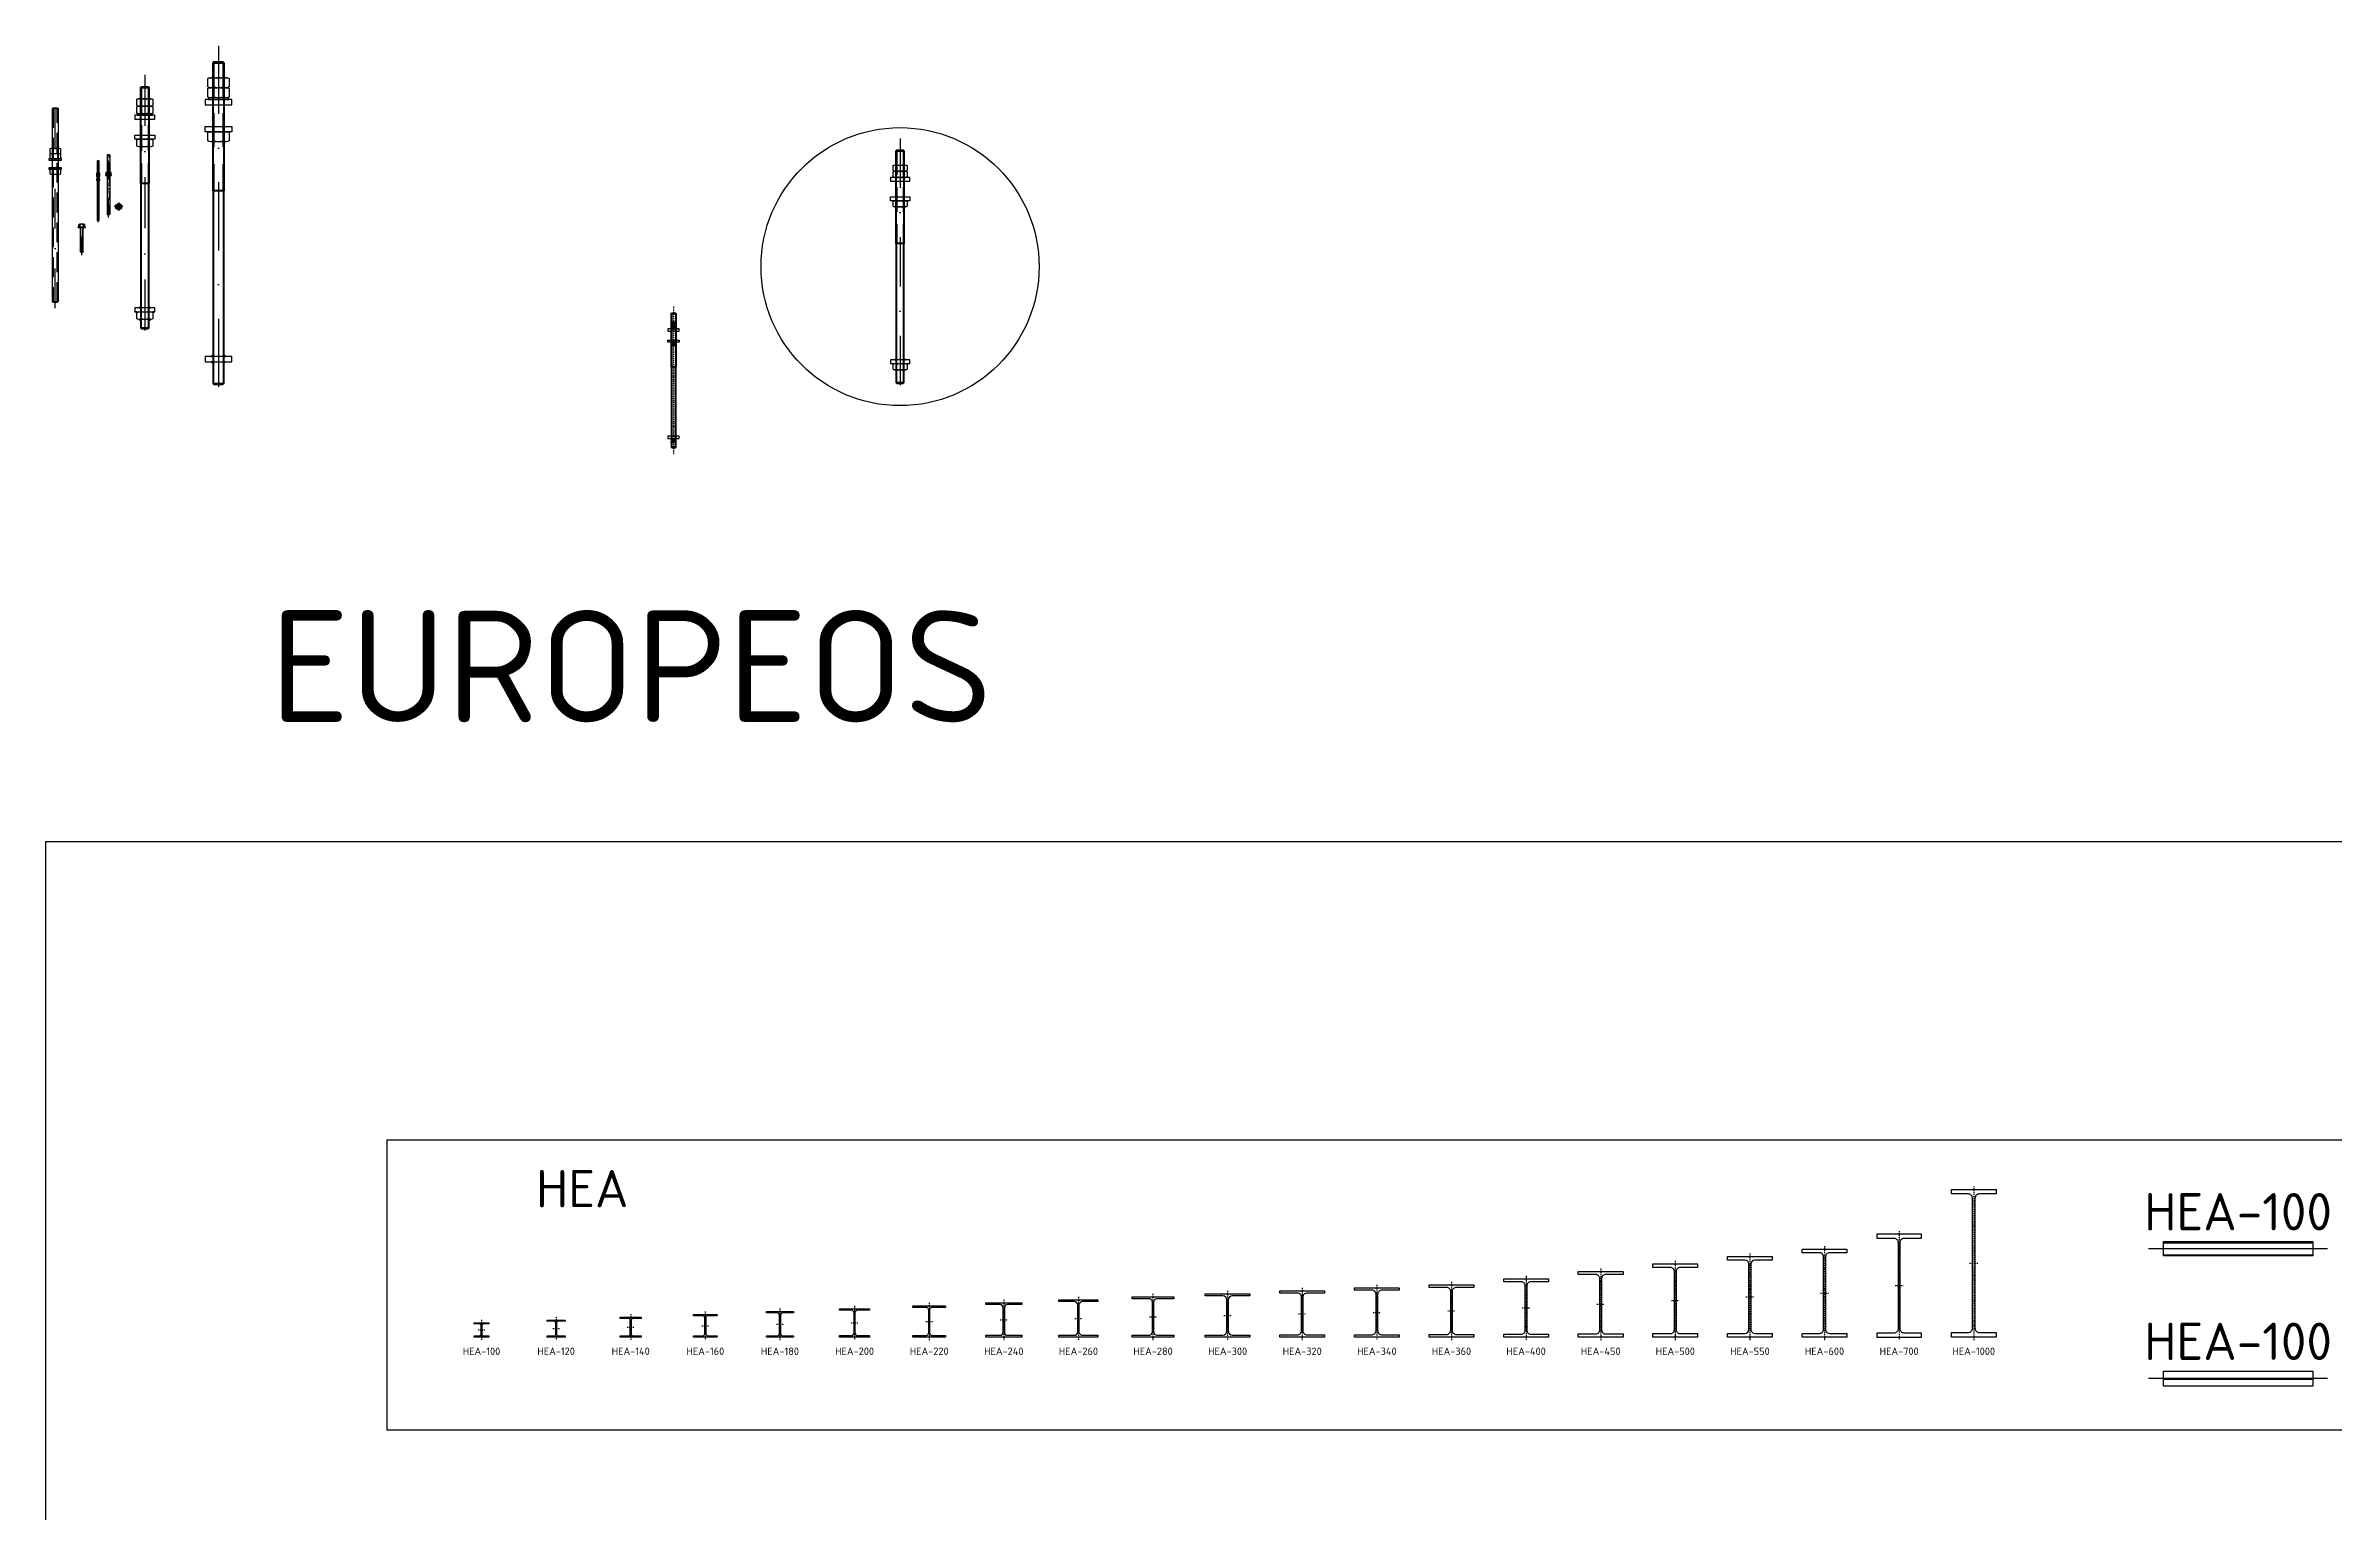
# Model space of a CAD drawing. Header units: millimetres. Extents: x 9508 to 4213564, y -7782 to 156074.
# Drawn here: x 118148 to 133483, y 98639 to 108466 of the extents above; entities that cross this region are included whole.
import ezdxf
from ezdxf.enums import TextEntityAlignment as Align

# ---------------------------------------------------------------- set-up
doc = ezdxf.new("R2010")
doc.units = ezdxf.units.MM
for name, pattern in [('LÍNEAS_OCULTAS2', [4.7625, 3.175, -1.5875]), ('TRAZO_Y_PUNTO', [1, 0.5, -0.25, 0, -0.25]), ('TRAZO_Y_PUNTO2', [12.7, 6.35, -3.175, 0, -3.175])]:
    doc.linetypes.add(name, pattern=pattern)
for name, color, linetype in [('035', 7, 'Continuous'), ('EJES METALICA', 9, 'TRAZO_Y_PUNTO2'), ('EJES SEC', 9, 'TRAZO_Y_PUNTO2'), ('METALICA', 3, 'Continuous'), ('OCULTAS', 1, 'LÍNEAS_OCULTAS2'), ('OCULTAS METALICA', 1, 'LÍNEAS_OCULTAS2'), ('PERNOS', 2, 'Continuous'), ('SECCION', 4, 'Continuous'), ('TEXTO', 30, 'Continuous'), ('TEXTO METALICA', 30, 'Continuous')]:
    doc.layers.add(name, color=color, linetype=linetype)
doc.styles.add('ISOCPEUR', font='isocpeur.ttf')
doc.styles.add('TEX_1-100', font='isocpeur.ttf', dxfattribs={"height": 200})
doc.styles.add('TEX_1-20', font='isocpeur.ttf', dxfattribs={"height": 40})
doc.styles.add('TEX_1-300', font='isocpeur.ttf', dxfattribs={"height": 600})

# ---------------------------------------------------------------- blocks, each defined once
blk = doc.blocks.new('HEAplanta')
at = {"color": 0, "linetype": 'ByBlock'}
blk.add_lwpolyline([(0, 0.05), (1, 0.05), (1, -0.05), (0, -0.05)], close=True, dxfattribs=at)
at = {"layer": 'EJES METALICA'}
blk.add_line((1.1, 0), (-0.1, 0), dxfattribs=at)
at = {"layer": 'OCULTAS METALICA'}
for p, q in [((0, 0.0025), (1, 0.0025)), ((0, -0.0025), (1, -0.0025))]:
    blk.add_line(p, q, dxfattribs=at)
at = {"layer": 'TEXTO METALICA', "style": 'ISOCPEUR'}
blk.add_text('HEA-100', height=0.25, dxfattribs=at).set_placement((0.5, 0.05), align=Align.BOTTOM_CENTER)
blk = doc.blocks.new('HEAalzado')
at = {"color": 0, "linetype": 'ByBlock'}
blk.add_line((0, -0.04), (1, -0.04), dxfattribs=at)
blk.add_lwpolyline([(0, 0.048), (1, 0.048), (1, -0.048), (0, -0.048)], close=True, dxfattribs=at)
at = {"layer": 'EJES METALICA'}
blk.add_line((1.1, 0), (-0.1, 0), dxfattribs=at)
at = {"layer": 'METALICA', "color": 0, "ltscale": 2}
blk.add_line((0, 0.04), (1, 0.04), dxfattribs=at)
at = {"layer": 'TEXTO METALICA', "style": 'ISOCPEUR'}
blk.add_text('HEA-100', height=0.25, dxfattribs=at).set_placement((0.5, 0.048), align=Align.BOTTOM_CENTER)
blk = doc.blocks.new('HEA-100')
at = {"color": 0, "linetype": 'ByBlock'}
blk.add_lwpolyline([(-50, 40), (-50, 48), (50, 48), (50, 40), (14.5, 40, 0.4142136), (2.5, 28), (2.5, -28, 0.4142136), (14.5, -40), (50, -40), (50, -48), (-50, -48), (-50, -40), (-14.5, -40, 0.4142136), (-2.5, -28), (-2.5, 28, 0.4142136), (-14.5, 40)], format="xyb", close=True, dxfattribs=at)
at = {"layer": 'EJES SEC'}
for p, q in [((-22.5, 0), (22.5, 0)), ((0, 68), (0, -68))]:
    blk.add_line(p, q, dxfattribs=at)
blk = doc.blocks.new('HEA-120')
at = {"color": 0, "linetype": 'ByBlock'}
blk.add_lwpolyline([(-60, 49), (-60, 57), (60, 57), (60, 49), (15, 49, 0.414214), (2, 37), (2, -37, 0.414214), (15, -49), (60, -49), (60, -57), (-60, -57), (-60, -49), (-15, -49, 0.414214), (-2, -37), (-2, 37, 0.414214), (-15, 49)], format="xyb", close=True, dxfattribs=at)
at = {"layer": 'EJES SEC'}
for p, q in [((-22, 0), (22, 0)), ((0, 77), (0, -77))]:
    blk.add_line(p, q, dxfattribs=at)
blk = doc.blocks.new('HEA-140')
at = {"color": 0, "linetype": 'ByBlock'}
blk.add_lwpolyline([(70, -58), (70, -66), (-70, -66), (-70, -58), (-15, -58, 0.414214), (-3, -46), (-3, 46, 0.414214), (-15, 58), (-70, 58), (-70, 67), (70, 67), (70, 58), (15, 58, 0.414214), (3, 46), (3, -46, 0.414214), (15, -58)], format="xyb", close=True, dxfattribs=at)
at = {"layer": 'EJES SEC'}
for p, q in [((-23, 0), (23, 0)), ((0, 87), (0, -86))]:
    blk.add_line(p, q, dxfattribs=at)
blk = doc.blocks.new('HEA-160')
at = {"color": 0, "linetype": 'ByBlock'}
blk.add_lwpolyline([(80, -67), (80, -76), (-80, -76), (-80, -67), (-18, -67, 0.414214), (-3, -52), (-3, 52, 0.414214), (-18, 67), (-80, 67), (-80, 76), (80, 76), (80, 67), (18, 67, 0.414214), (3, 52), (3, -52, 0.414214), (18, -67)], format="xyb", close=True, dxfattribs=at)
at = {"layer": 'EJES SEC'}
for p, q in [((-23, 0), (23, 0)), ((0, 96), (0, -96))]:
    blk.add_line(p, q, dxfattribs=at)
blk = doc.blocks.new('HEA-180')
at = {"color": 0, "linetype": 'ByBlock'}
blk.add_lwpolyline([(90, -76), (90, -85), (-90, -85), (-90, -76), (-18, -76, 0.414214), (-3, -61), (-3, 61, 0.414214), (-18, 76), (-90, 76), (-90, 86), (90, 86), (90, 76), (18, 76, 0.414214), (3, 61), (3, -61, 0.414214), (18, -76)], format="xyb", close=True, dxfattribs=at)
at = {"layer": 'EJES SEC'}
for p, q in [((-23, 0), (23, 0)), ((0, 106), (0, -105))]:
    blk.add_line(p, q, dxfattribs=at)
blk = doc.blocks.new('HEA-200')
at = {"color": 0, "linetype": 'ByBlock'}
blk.add_lwpolyline([(100, -85), (100, -95), (-100, -95), (-100, -85), (-21, -85, 0.414214), (-3, -67), (-3, 67, 0.414214), (-21, 85), (-100, 85), (-100, 95), (100, 95), (100, 85), (21, 85, 0.414214), (3, 67), (3, -67, 0.414214), (21, -85)], format="xyb", close=True, dxfattribs=at)
at = {"layer": 'EJES SEC'}
for p, q in [((-23, 0), (23, 0)), ((0, 115), (0, -115))]:
    blk.add_line(p, q, dxfattribs=at)
blk = doc.blocks.new('HEA-220')
at = {"color": 0, "linetype": 'ByBlock'}
blk.add_lwpolyline([(21, -94), (110, -94), (110, -105), (-110, -105), (-110, -94), (-21, -94, 0.414214), (-3, -76), (-3, 76, 0.414214), (-21, 94), (-110, 94), (-110, 105), (110, 105), (110, 94), (21, 94, 0.414214), (3, 76), (3, -76, 0.414214)], format="xyb", close=True, dxfattribs=at)
at = {"layer": 'EJES SEC'}
for p, q in [((-23, 0), (23, 0)), ((0, 125), (0, -125))]:
    blk.add_line(p, q, dxfattribs=at)
blk = doc.blocks.new('HEA-240')
at = {"color": 0, "linetype": 'ByBlock'}
blk.add_lwpolyline([(120, -103), (120, -115), (-120, -115), (-120, -103), (-25, -103, 0.414214), (-4, -82), (-4, 82, 0.414214), (-25, 103), (-120, 103), (-120, 115), (120, 115), (120, 103), (25, 103, 0.414214), (4, 82), (4, -82, 0.414214), (25, -103)], format="xyb", close=True, dxfattribs=at)
at = {"layer": 'EJES SEC'}
for p, q in [((-24, 0), (24, 0)), ((0, 135), (0, -135))]:
    blk.add_line(p, q, dxfattribs=at)
blk = doc.blocks.new('HEA-260')
at = {"color": 0, "linetype": 'ByBlock'}
blk.add_lwpolyline([(130, -113), (130, -125), (-130, -125), (-130, -113), (-28, -113, 0.414214), (-4, -89), (-4, 88, 0.414214), (-28, 113), (-130, 113), (-130, 125), (130, 125), (130, 113), (28, 113, 0.414214), (4, 88), (4, -89, 0.414214), (28, -113)], format="xyb", close=True, dxfattribs=at)
at = {"layer": 'EJES SEC'}
for p, q in [((-24, 0), (24, 0)), ((0, 145), (0, -145))]:
    blk.add_line(p, q, dxfattribs=at)
blk = doc.blocks.new('HEA-280')
at = {"color": 0, "linetype": 'ByBlock'}
blk.add_lwpolyline([(140, -122), (140, -135), (-140, -135), (-140, -122), (-28, -122, 0.414214), (-4, -98), (-4, 98, 0.414214), (-28, 122), (-140, 122), (-140, 135), (140, 135), (140, 122), (28, 122, 0.414214), (4, 98), (4, -98, 0.414214), (28, -122)], format="xyb", close=True, dxfattribs=at)
at = {"layer": 'EJES SEC'}
for p, q in [((0, 155), (0, -155)), ((-24, 0), (24, 0))]:
    blk.add_line(p, q, dxfattribs=at)
blk = doc.blocks.new('HEA-300')
at = {"color": 0, "linetype": 'ByBlock'}
blk.add_lwpolyline([(150, -131), (150, -145), (-150, -145), (-150, -131), (-31.25, -131, 0.41421356), (-4.25, -104), (-4.25, 104, 0.41421356), (-31.25, 131), (-150, 131), (-150, 145), (150, 145), (150, 131), (31.25, 131, 0.41421356), (4.25, 104), (4.25, -104, 0.41421356), (31.25, -131)], format="xyb", close=True, dxfattribs=at)
at = {"layer": 'EJES SEC'}
for p, q in [((0, 165), (0, -165)), ((-24.25, 0), (24.25, 0))]:
    blk.add_line(p, q, dxfattribs=at)
blk = doc.blocks.new('HEA-320')
at = {"color": 0, "linetype": 'ByBlock'}
blk.add_lwpolyline([(150, -155), (-150, -155), (-150, -140), (-32, -140, 0.414214), (-4, -112), (-4, 112, 0.414214), (-32, 140), (-150, 140), (-150, 155), (150, 155), (150, 140), (32, 140, 0.414214), (4, 112), (4, -112, 0.414214), (32, -140), (150, -140)], format="xyb", close=True, dxfattribs=at)
at = {"layer": 'EJES SEC'}
for p, q in [((0, 175), (0, -175)), ((-24, 0), (24, 0))]:
    blk.add_line(p, q, dxfattribs=at)
blk = doc.blocks.new('HEA-340')
at = {"color": 0, "linetype": 'ByBlock'}
blk.add_lwpolyline([(150, -165), (-150, -165), (-150, -149), (-32, -149, 0.414214), (-5, -121), (-5, 121, 0.414214), (-32, 149), (-150, 149), (-150, 165), (150, 165), (150, 149), (32, 149, 0.414214), (5, 121), (5, -121, 0.414214), (32, -149), (150, -149)], format="xyb", close=True, dxfattribs=at)
at = {"layer": 'EJES SEC'}
for p, q in [((0, 185), (0, -185)), ((-25, 0), (25, 0))]:
    blk.add_line(p, q, dxfattribs=at)
blk = doc.blocks.new('HEA-360')
at = {"color": 0, "linetype": 'ByBlock'}
blk.add_lwpolyline([(5, 131), (5, -131, 0.414214), (32, -157), (150, -157), (150, -175), (-150, -175), (-150, -157), (-32, -157, 0.414214), (-5, -131), (-5, 131, 0.414214), (-32, 157), (-150, 157), (-150, 175), (150, 175), (150, 157), (32, 157, 0.414214)], format="xyb", close=True, dxfattribs=at)
at = {"layer": 'EJES SEC'}
for p, q in [((0, 195), (0, -195)), ((-25, 0), (25, 0))]:
    blk.add_line(p, q, dxfattribs=at)
blk = doc.blocks.new('HEA-400')
at = {"color": 0, "linetype": 'ByBlock'}
blk.add_lwpolyline([(6, 149), (6, -149, 0.414214), (32, -176), (150, -176), (150, -195), (-150, -195), (-150, -176), (-32, -176, 0.414214), (-6, -149), (-6, 149, 0.414214), (-32, 176), (-150, 176), (-150, 195), (150, 195), (150, 176), (32, 176, 0.414214)], format="xyb", close=True, dxfattribs=at)
at = {"layer": 'EJES SEC'}
for p, q in [((0, 215), (0, -215)), ((-26, 0), (26, 0))]:
    blk.add_line(p, q, dxfattribs=at)
blk = doc.blocks.new('HEA-450')
at = {"color": 0, "linetype": 'ByBlock'}
blk.add_lwpolyline([(6, 172), (6, -172, 0.414214), (33, -199), (150, -199), (150, -220), (-150, -220), (-150, -199), (-33, -199, 0.414214), (-6, -172), (-6, 172, 0.414214), (-33, 199), (-150, 199), (-150, 220), (150, 220), (150, 199), (33, 199, 0.414214)], format="xyb", close=True, dxfattribs=at)
at = {"layer": 'EJES SEC'}
for p, q in [((0, 240), (0, -240)), ((-26, 0), (26, 0))]:
    blk.add_line(p, q, dxfattribs=at)
blk = doc.blocks.new('HEA-500')
at = {"color": 0, "linetype": 'ByBlock'}
blk.add_lwpolyline([(6, 195), (6, -195, 0.414214), (33, -222), (150, -222), (150, -245), (-150, -245), (-150, -222), (-33, -222, 0.414214), (-6, -195), (-6, 195, 0.414214), (-33, 222), (-150, 222), (-150, 245), (150, 245), (150, 222), (33, 222, 0.414214)], format="xyb", close=True, dxfattribs=at)
at = {"layer": 'EJES SEC'}
for p, q in [((0, 265), (0, -265)), ((-26, 0), (26, 0))]:
    blk.add_line(p, q, dxfattribs=at)
blk = doc.blocks.new('HEA-550')
at = {"color": 0, "linetype": 'ByBlock'}
blk.add_lwpolyline([(6.25, 219), (6.25, -219, 0.41421356), (33.25, -246), (150, -246), (150, -270), (-150, -270), (-150, -246), (-33.25, -246, 0.41421356), (-6.25, -219), (-6.25, 219, 0.41421356), (-33.25, 246), (-150, 246), (-150, 270), (150, 270), (150, 246), (33.25, 246, 0.41421356)], format="xyb", close=True, dxfattribs=at)
at = {"layer": 'EJES SEC'}
for p, q in [((0, 290), (0, -290)), ((-26.25, 0), (26.25, 0))]:
    blk.add_line(p, q, dxfattribs=at)
blk = doc.blocks.new('HEA-600')
at = {"color": 0, "linetype": 'ByBlock'}
blk.add_lwpolyline([(6, 243), (6, -243, 0.414214), (34, -270), (150, -270), (150, -295), (-150, -295), (-150, -270), (-34, -270, 0.414214), (-6, -243), (-6, 243, 0.414214), (-34, 270), (-150, 270), (-150, 295), (150, 295), (150, 270), (34, 270, 0.414214)], format="xyb", close=True, dxfattribs=at)
at = {"layer": 'EJES SEC'}
for p, q in [((0, 315), (0, -315)), ((-26, 0), (26, 0))]:
    blk.add_line(p, q, dxfattribs=at)
blk = doc.blocks.new('HEA-700')
at = {"color": 0, "linetype": 'ByBlock'}
blk.add_lwpolyline([(-150, 345), (-150, 318), (-34, 318, -0.414214), (-7, 291), (-7, -291, -0.414214), (-34, -318), (-150, -318), (-150, -345), (150, -345), (150, -318), (34, -318, -0.414214), (7, -291), (7, 291, -0.414214), (34, 318), (150, 318), (150, 345)], format="xyb", close=True, dxfattribs=at)
at = {"layer": 'EJES SEC'}
for p, q in [((0, 365), (0, -365)), ((-27, 0), (27, 0))]:
    blk.add_line(p, q, dxfattribs=at)
blk = doc.blocks.new('HEA-1000')
at = {"color": 0, "linetype": 'ByBlock'}
blk.add_lwpolyline([(150, -464), (150, -495), (-150, -495), (-150, -464), (-38, -464, 0.414214), (-8, -434), (-8, 434, 0.414214), (-38, 464), (-150, 464), (-150, 495), (150, 495), (150, 464), (38, 464, 0.414214), (8, 434), (8, -434, 0.414214), (38, -464)], format="xyb", close=True, dxfattribs=at)
at = {"layer": 'EJES SEC'}
for p, q in [((0, 515), (0, -515)), ((-28, 0), (28, 0))]:
    blk.add_line(p, q, dxfattribs=at)
blk = doc.blocks.new('*U226')
at = {"color": 0, "linetype": 'ByBlock'}
for p, q in [((0.5, 11.8), (-0.5, 11.8)), ((-0.5, -18.95), (0.5, -18.95))]:
    blk.add_line(p, q, dxfattribs=at)
at = {"color": 1, "linetype": 'LÍNEAS_OCULTAS2'}
for p, q in [((-0.32, 11.9), (-0.32, -19.05)), ((0.33, -19.05), (0.33, 11.9))]:
    blk.add_line(p, q, dxfattribs=at)
at = {"color": 9, "linetype": 'TRAZO_Y_PUNTO2'}
blk.add_line((0, -20.05), (0, 12.9), dxfattribs=at)
at = {"color": 0, "linetype": 'ByBlock'}
for points in [[(-0.5, -18.95), (-0.32, -19.05), (0.33, -19.05), (0.5, -18.95), (0.5, 11.8), (0.33, 11.9), (-0.32, 11.9), (-0.5, 11.8)], [(1, 3.78), (-1, 3.78), (-1, 3.57), (1, 3.57)], [(-1, 2.17), (1, 2.17), (1, 2.38), (-1, 2.38)]]:
    blk.add_lwpolyline(points, close=True, dxfattribs=at)
for points in [[(-0.44, 5.39, 0.256157), (-0.88, 5.39), (-0.88, 4.67, 0.256157), (-0.44, 4.67)], [(-0.44, 4.56, 0.256157), (-0.88, 4.56), (-0.88, 3.84, 0.256157), (-0.44, 3.84)], [(0.44, 5.39, 0.128078), (-0.44, 5.39), (-0.44, 4.67, 0.128078), (0.44, 4.67)], [(0.44, 4.56, 0.128078), (-0.44, 4.56), (-0.44, 3.84, 0.128078), (0.44, 3.84)], [(0.88, 5.39, 0.256157), (0.44, 5.39), (0.44, 4.67, 0.256157), (0.88, 4.67)], [(0.88, 4.56, 0.256157), (0.44, 4.56), (0.44, 3.84, 0.256157), (0.88, 3.84)], [(-0.88, 1.4, 0.256157), (-0.44, 1.4), (-0.44, 2.12, 0.256157), (-0.88, 2.12)], [(-0.44, 1.4, 0.128078), (0.44, 1.4), (0.44, 2.12, 0.128078), (-0.44, 2.12)], [(0.44, 1.4, 0.256157), (0.88, 1.4), (0.88, 2.12, 0.256157), (0.44, 2.12)]]:
    blk.add_lwpolyline(points, format="xyb", close=True, dxfattribs=at)
for points in [[(0.66, 5.45), (-0.66, 5.45)], [(0.66, 4.61), (-0.66, 4.61)], [(-0.66, 1.34), (0.66, 1.34)]]:
    blk.add_lwpolyline(points, dxfattribs=at)
blk = doc.blocks.new('*U227')
at = {"color": 9, "linetype": 'TRAZO_Y_PUNTO2'}
blk.add_line((0, -21.8), (0, 13.5), dxfattribs=at)
at = {"color": 0, "linetype": 'ByBlock'}
for p, q in [((0.5, 12.4), (-0.5, 12.4)), ((-0.5, -20.7), (0.5, -20.7))]:
    blk.add_line(p, q, dxfattribs=at)
at = {"color": 1, "linetype": 'LÍNEAS_OCULTAS2'}
for p, q in [((-0.3, 12.5), (-0.3, -20.8)), ((0.3, -20.8), (0.3, 12.5))]:
    blk.add_line(p, q, dxfattribs=at)
at = {"color": 0, "linetype": 'ByBlock'}
for points in [[(1, 4), (-1, 4), (-1, 3.8), (1, 3.8)], [(-1, 2.3), (1, 2.3), (1, 2.5), (-1, 2.5)], [(-0.5, -20.7), (-0.3, -20.8), (0.3, -20.8), (0.5, -20.7), (0.5, 12.4), (0.3, 12.5), (-0.3, 12.5), (-0.5, 12.4)]]:
    blk.add_lwpolyline(points, close=True, dxfattribs=at)
for points in [[(-0.4, 5.6, 0.256157), (-0.9, 5.6), (-0.9, 4.8, 0.256157), (-0.4, 4.8)], [(-0.4, 4.7, 0.256157), (-0.9, 4.7), (-0.9, 4, 0.256157), (-0.4, 4)], [(-0.9, 1.5, 0.256157), (-0.4, 1.5), (-0.4, 2.2, 0.256157), (-0.9, 2.2)], [(0.4, 5.6, 0.128078), (-0.4, 5.6), (-0.4, 4.8, 0.128078), (0.4, 4.8)], [(0.4, 4.7, 0.128078), (-0.4, 4.7), (-0.4, 4, 0.128078), (0.4, 4)], [(-0.4, 1.5, 0.128078), (0.4, 1.5), (0.4, 2.2, 0.128078), (-0.4, 2.2)], [(0.9, 5.6, 0.256157), (0.4, 5.6), (0.4, 4.8, 0.256157), (0.9, 4.8)], [(0.9, 4.7, 0.256157), (0.4, 4.7), (0.4, 4, 0.256157), (0.9, 4)], [(0.4, 1.5, 0.256157), (0.9, 1.5), (0.9, 2.2, 0.256157), (0.4, 2.2)]]:
    blk.add_lwpolyline(points, format="xyb", close=True, dxfattribs=at)
for points in [[(0.7, 5.6), (-0.7, 5.6)], [(0.7, 4.8), (-0.7, 4.8)], [(-0.7, 1.5), (0.7, 1.5)]]:
    blk.add_lwpolyline(points, dxfattribs=at)
blk = doc.blocks.new('*U225')
at = {"linetype": 'ByBlock'}
for points in [[(-1, -17.92), (-1.17, -17.92), (-1, -18.1)], [(-0.5, -17.42), (-0.5, -17.23), (-0.69, -17.42)], [(-0.5, -18.86), (-0.69, -18.86), (-0.5, -19.05)], [(0.5, -17.42), (0.69, -17.42), (0.5, -17.23)], [(0.5, -18.86), (0.5, -19.05), (0.69, -18.86)], [(1, -17.92), (1, -18.1), (1.17, -17.92)]]:
    blk.add_hatch(color=0, dxfattribs=at).paths.add_polyline_path(points)
at = {"color": 9, "linetype": 'TRAZO_Y_PUNTO2'}
blk.add_line((0, 11.5), (0, -21.5), dxfattribs=at)
at = {"color": 0, "linetype": 'ByBlock', "lineweight": 40}
for p, q in [((-0.5, 9.92), (0.5, 9.92)), ((-0.5, -19.92), (0.5, -19.92))]:
    blk.add_line(p, q, dxfattribs=at)
at = {"color": 1, "linetype": 'LÍNEAS_OCULTAS2'}
for p, q in [((-0.42, 10), (-0.42, -2)), ((0.42, 10), (0.42, -2))]:
    blk.add_line(p, q, dxfattribs=at)
at = {"color": 0, "linetype": 'ByBlock'}
for p, q in [((-0.5, 7.67), (-0.5, 8.45)), ((-0.5, 6.73), (-0.5, 7.52)), ((0.5, 7.67), (0.5, 8.45)), ((0.5, 6.73), (0.5, 7.52)), ((-0.5, 2.64), (-0.5, 3.43)), ((0.5, 2.64), (0.5, 3.43)), ((-1, -17.92), (-1.17, -17.92)), ((-1.17, -17.92), (-1, -18.1)), ((-1, -18.1), (-1, -17.92)), ((-0.5, -17.23), (-0.69, -17.42)), ((-0.69, -17.42), (-0.5, -17.42)), ((-0.5, -18.86), (-0.69, -18.86)), ((-0.69, -18.86), (-0.5, -19.05)), ((-0.5, -17.42), (-0.5, -17.23)), ((-0.5, -18.79), (-0.5, -18)), ((-0.5, -19.05), (-0.5, -18.86)), ((0.5, -17.23), (0.5, -17.42)), ((0.69, -17.42), (0.5, -17.23)), ((0.5, -17.42), (0.69, -17.42)), ((0.5, -18.79), (0.5, -18)), ((0.69, -18.86), (0.5, -18.86)), ((0.5, -18.86), (0.5, -19.05)), ((0.5, -19.05), (0.69, -18.86)), ((1.17, -17.92), (1, -17.92)), ((1, -17.92), (1, -18.1)), ((1, -18.1), (1.17, -17.92))]:
    blk.add_line(p, q, dxfattribs=at)
for points in [[(-1, 7.67), (-1, 8.45, -0.145701), (-0.75, 8.53), (0.75, 8.53, -0.145701), (1, 8.45), (1, 7.67, -0.145701), (0.75, 7.59), (-0.75, 7.59, -0.145701)], [(-1, 6.73), (-1, 7.52, -0.145701), (-0.75, 7.59), (0.75, 7.59, -0.145701), (1, 7.52), (1, 6.73, -0.145701), (0.75, 6.65), (-0.75, 6.65, -0.145701)], [(-1, 2.64), (-1, 3.43, -0.145701), (-0.75, 3.5), (0.75, 3.5, -0.145701), (1, 3.43), (1, 2.64, -0.145701), (0.75, 2.56), (-0.75, 2.56, -0.145701)], [(-1, -18.79), (-1, -18, -0.145701), (-0.75, -17.92), (0.75, -17.92, -0.145701), (1, -18), (1, -18.79, -0.145701), (0.75, -18.86), (-0.75, -18.86, -0.145701)]]:
    blk.add_lwpolyline(points, format="xyb", close=True, dxfattribs=at)
for points in [[(0.75, 8.53, 0.145701), (0.5, 8.45, 0.148861), (-0.5, 8.45, 0.145701), (-0.75, 8.53)], [(0.75, 7.59, -0.145701), (0.5, 7.67, -0.148861), (-0.5, 7.67, -0.145701), (-0.75, 7.59)], [(0.75, 7.59, 0.145701), (0.5, 7.52, 0.148861), (-0.5, 7.52, 0.145701), (-0.75, 7.59)], [(0.75, 6.65, -0.145701), (0.5, 6.73, -0.148861), (-0.5, 6.73, -0.145701), (-0.75, 6.65)], [(0.75, 3.5, 0.145701), (0.5, 3.43, 0.148861), (-0.5, 3.43, 0.145701), (-0.75, 3.5)], [(0.75, 2.56, -0.145701), (0.5, 2.64, -0.148861), (-0.5, 2.64, -0.145701), (-0.75, 2.56)], [(0.75, -17.92, 0.145701), (0.5, -18, 0.148861), (-0.5, -18, 0.145701), (-0.75, -17.92)], [(0.75, -18.86, -0.145701), (0.5, -18.79, -0.148861), (-0.5, -18.79, -0.145701), (-0.75, -18.86)]]:
    blk.add_lwpolyline(points, format="xyb", dxfattribs=at)
at = {"color": 0, "linetype": 'ByBlock', "lineweight": 40}
blk.add_lwpolyline([(-0.5, -2), (-0.5, 9.92), (-0.5, 9.92), (-0.42, 10), (0.42, 10), (0.5, 9.92), (0.5, -2)], dxfattribs=at)
at = {"color": 0, "linetype": 'ByBlock'}
for points in [[(-1.25, 6), (1.25, 6), (1.25, 6.5), (-1.25, 6.5)], [(-0.94, 6.5), (0.94, 6.5), (0.94, 6.65), (-0.94, 6.65)], [(-1.25, 4), (1.25, 4), (1.25, 3.5), (-1.25, 3.5)], [(-1.25, -17.92), (1.25, -17.92), (1.25, -17.42), (-1.25, -17.42)]]:
    blk.add_lwpolyline(points, close=True, dxfattribs=at)
at = {"color": 0, "linetype": 'ByBlock', "lineweight": 40}
blk.add_lwpolyline([(-0.5, -2), (-0.5, -19.92), (-0.42, -20), (0.42, -20), (0.5, -19.92), (0.5, -2)], close=True, dxfattribs=at)
blk = doc.blocks.new('*U207')
at = {"transparency": 33554559}
h = blk.add_hatch(color=256, dxfattribs=at)
h.dxf.hatch_style = 1
edge = h.paths.add_edge_path()
edge.add_arc((0, 0), 21, 0, 360)
at = {"linetype": 'TRAZO_Y_PUNTO', "ltscale": 0.25}
for p, q in [((29.4, 0), (-29.4, 0)), ((0, 29.4), (0, -29.4))]:
    blk.add_line(p, q, dxfattribs=at)
at = {"color": 0, "linetype": 'ByBlock'}
blk.add_circle((0, 0), 21, dxfattribs=at)
blk = doc.blocks.new('*U228')
at = {"color": 0, "linetype": 'ByBlock'}
for p, q in [((0.5, 9.9), (-0.5, 9.9)), ((-0.5, -9.9), (0.5, -9.9))]:
    blk.add_line(p, q, dxfattribs=at)
at = {"color": 1, "linetype": 'LÍNEAS_OCULTAS2'}
for p, q in [((-0.32, 10), (-0.32, -10)), ((0.33, -10), (0.33, 10))]:
    blk.add_line(p, q, dxfattribs=at)
at = {"color": 9, "linetype": 'TRAZO_Y_PUNTO2'}
blk.add_line((0, -11), (0, 11), dxfattribs=at)
at = {"color": 0, "linetype": 'ByBlock'}
for points in [[(-0.5, -9.9), (-0.32, -10), (0.33, -10), (0.5, -9.9), (0.5, 9.9), (0.33, 10), (-0.32, 10), (-0.5, 9.9)], [(1, 3.21), (-1, 3.21), (-1, 3), (1, 3)]]:
    blk.add_lwpolyline(points, close=True, dxfattribs=at)
for points in [[(-0.44, 3.99, 0.256157), (-0.88, 3.99), (-0.88, 3.26, 0.256157), (-0.44, 3.26)], [(0.44, 3.99, 0.128078), (-0.44, 3.99), (-0.44, 3.26, 0.128078), (0.44, 3.26)], [(0.88, 3.99, 0.256157), (0.44, 3.99), (0.44, 3.26, 0.256157), (0.88, 3.26)]]:
    blk.add_lwpolyline(points, format="xyb", close=True, dxfattribs=at)
blk.add_lwpolyline([(0.66, 4.04), (-0.66, 4.04)], dxfattribs=at)
blk = doc.blocks.new('*U229')
at = {"color": 0, "linetype": 'ByBlock'}
for p, q in [((1.2, 0.2), (-1.2, 0.2)), ((-1.2, 0), (-1.2, 0.2)), ((1.2, 0), (-1.2, 0)), ((-1, 0.2), (-1, 1.06)), ((0.8, 1.2), (-0.8, 1.2)), ((-0.6, 0.2), (-0.6, 1.06)), ((-0.5, -8), (-0.5, 0)), ((0.5, -8), (0.5, 0)), ((0.6, 0.2), (0.6, 1.06)), ((1, 0.2), (1, 1.06)), ((1.2, 0), (1.2, 0.2)), ((0.5, -8), (-0.5, -8)), ((-0.3, -8.2), (-0.5, -8)), ((0.3, -8.2), (-0.3, -8.2)), ((0.5, -8), (0.3, -8.2))]:
    blk.add_line(p, q, dxfattribs=at)
at = {"color": 1, "linetype": 'LÍNEAS_OCULTAS2'}
for p, q in [((-0.3, -8), (-0.3, 0)), ((0.3, -8), (0.3, 0))]:
    blk.add_line(p, q, dxfattribs=at)
at = {"color": 9, "linetype": 'TRAZO_Y_PUNTO2'}
blk.add_line((0, -9.2), (0, 2.2), dxfattribs=at)
at = {"color": 0, "linetype": 'ByBlock'}
for centre, radius, start, end in [((-0.8, 0.99), 0.213, 19.97767, 160.02233), ((0, -0.16), 1.36, 63.76505, 116.23495), ((0.8, 0.99), 0.213, 19.97767, 160.02233)]:
    blk.add_arc(centre, radius, start, end, dxfattribs=at)
blk = doc.blocks.new('*U224')
at = {"linetype": 'ByBlock'}
for points in [[(-0.5, -17.42), (-0.5, -17.23), (-0.69, -17.42)], [(-0.5, -17.92), (-0.67, -17.92), (-0.5, -18.1)], [(0.5, -17.42), (0.69, -17.42), (0.5, -17.23)], [(0.5, -17.92), (0.5, -18.1), (0.67, -17.92)]]:
    blk.add_hatch(color=0, dxfattribs=at).paths.add_polyline_path(points)
at = {"color": 9, "linetype": 'TRAZO_Y_PUNTO2'}
blk.add_line((0, 11.5), (0, -21.5), dxfattribs=at)
at = {"color": 0, "linetype": 'ByBlock', "lineweight": 40}
for p, q in [((-0.5, 9.92), (0.5, 9.92)), ((-0.5, -19.92), (0.5, -19.92))]:
    blk.add_line(p, q, dxfattribs=at)
at = {"color": 1, "linetype": 'LÍNEAS_OCULTAS2'}
for p, q in [((-0.42, 10), (-0.42, -2)), ((0.42, 10), (0.42, -2))]:
    blk.add_line(p, q, dxfattribs=at)
at = {"color": 0, "linetype": 'ByBlock'}
for p, q in [((-0.5, 7.67), (-0.5, 8.45)), ((-0.5, 6.73), (-0.5, 7.52)), ((0.5, 7.67), (0.5, 8.45)), ((0.5, 6.73), (0.5, 7.52)), ((-0.5, 2.64), (-0.5, 3.43)), ((0.5, 2.64), (0.5, 3.43)), ((-0.5, -17.23), (-0.69, -17.42)), ((-0.69, -17.42), (-0.5, -17.42)), ((-0.5, -17.92), (-0.67, -17.92)), ((-0.67, -17.92), (-0.5, -18.1)), ((-0.5, -17.42), (-0.5, -17.23)), ((-0.5, -18.1), (-0.5, -17.92)), ((0.5, -17.23), (0.5, -17.42)), ((0.69, -17.42), (0.5, -17.23)), ((0.5, -17.42), (0.69, -17.42)), ((0.67, -17.92), (0.5, -17.92)), ((0.5, -17.92), (0.5, -18.1)), ((0.5, -18.1), (0.67, -17.92))]:
    blk.add_line(p, q, dxfattribs=at)
for points in [[(-1, 7.67), (-1, 8.45, -0.145701), (-0.75, 8.53), (0.75, 8.53, -0.145701), (1, 8.45), (1, 7.67, -0.145701), (0.75, 7.59), (-0.75, 7.59, -0.145701)], [(-1, 6.73), (-1, 7.52, -0.145701), (-0.75, 7.59), (0.75, 7.59, -0.145701), (1, 7.52), (1, 6.73, -0.145701), (0.75, 6.65), (-0.75, 6.65, -0.145701)], [(-1, 2.64), (-1, 3.43, -0.145701), (-0.75, 3.5), (0.75, 3.5, -0.145701), (1, 3.43), (1, 2.64, -0.145701), (0.75, 2.56), (-0.75, 2.56, -0.145701)]]:
    blk.add_lwpolyline(points, format="xyb", close=True, dxfattribs=at)
for points in [[(0.75, 8.53, 0.145701), (0.5, 8.45, 0.148861), (-0.5, 8.45, 0.145701), (-0.75, 8.53)], [(0.75, 7.59, -0.145701), (0.5, 7.67, -0.148861), (-0.5, 7.67, -0.145701), (-0.75, 7.59)], [(0.75, 7.59, 0.145701), (0.5, 7.52, 0.148861), (-0.5, 7.52, 0.145701), (-0.75, 7.59)], [(0.75, 6.65, -0.145701), (0.5, 6.73, -0.148861), (-0.5, 6.73, -0.145701), (-0.75, 6.65)], [(0.75, 3.5, 0.145701), (0.5, 3.43, 0.148861), (-0.5, 3.43, 0.145701), (-0.75, 3.5)], [(0.75, 2.56, -0.145701), (0.5, 2.64, -0.148861), (-0.5, 2.64, -0.145701), (-0.75, 2.56)]]:
    blk.add_lwpolyline(points, format="xyb", dxfattribs=at)
at = {"color": 0, "linetype": 'ByBlock', "lineweight": 40}
blk.add_lwpolyline([(-0.5, -2), (-0.5, 9.92), (-0.5, 9.92), (-0.42, 10), (0.42, 10), (0.5, 9.92), (0.5, -2)], dxfattribs=at)
at = {"color": 0, "linetype": 'ByBlock'}
for points in [[(-1.25, 6), (1.25, 6), (1.25, 6.5), (-1.25, 6.5)], [(-0.94, 6.5), (0.94, 6.5), (0.94, 6.65), (-0.94, 6.65)], [(-1.25, 4), (1.25, 4), (1.25, 3.5), (-1.25, 3.5)], [(-1.25, -17.92), (1.25, -17.92), (1.25, -17.42), (-1.25, -17.42)]]:
    blk.add_lwpolyline(points, close=True, dxfattribs=at)
at = {"color": 0, "linetype": 'ByBlock', "lineweight": 40}
blk.add_lwpolyline([(-0.5, -2), (-0.5, -19.92), (-0.42, -20), (0.42, -20), (0.5, -19.92), (0.5, -2)], close=True, dxfattribs=at)
blk = doc.blocks.new('*U223')
at = {"linetype": 'ByBlock'}
for points in [[(-15, -525), (-15, -519), (-21, -525)], [(-15, -564), (-20, -564), (-15, -569)], [(15, -525), (21, -525), (15, -519)], [(15, -564), (15, -569), (20, -564)]]:
    blk.add_hatch(color=0, dxfattribs=at).paths.add_polyline_path(points)
at = {"color": 9, "linetype": 'TRAZO_Y_PUNTO2'}
blk.add_line((0, 345), (0, -645), dxfattribs=at)
at = {"color": 0, "linetype": 'ByBlock', "lineweight": 40}
for p, q in [((-15, 298), (15, 298)), ((-15, -598), (15, -598))]:
    blk.add_line(p, q, dxfattribs=at)
at = {"color": 1, "linetype": 'LÍNEAS_OCULTAS2'}
for p, q in [((-13, 300), (-13, -60)), ((13, 300), (13, -60))]:
    blk.add_line(p, q, dxfattribs=at)
at = {"color": 0, "linetype": 'ByBlock'}
for p, q in [((-1, 221), (-1, 241)), ((-1, 197), (-1, 217)), ((1, 221), (1, 241)), ((1, 197), (1, 217)), ((-1, 83), (-1, 103)), ((1, 83), (1, 103)), ((-15, -519), (-21, -525)), ((-21, -525), (-15, -525)), ((-20, -564), (-15, -569)), ((-15, -525), (-15, -519)), ((-15, -569), (-15, -564)), ((-1, -562), (-1, -542)), ((1, -562), (1, -542)), ((15, -519), (15, -525)), ((21, -525), (15, -519)), ((15, -525), (21, -525)), ((15, -564), (15, -569)), ((15, -569), (20, -564))]:
    blk.add_line(p, q, dxfattribs=at)
for points in [[(-38, 180), (37, 180), (37, 195), (-38, 195)], [(-38, 120), (37, 120), (37, 105), (-38, 105)], [(-38, -540), (37, -540), (37, -525), (-38, -525)]]:
    blk.add_lwpolyline(points, close=True, dxfattribs=at)
for points in [[(-24, 195), (24, 195)], [(-2, 243), (2, 243)], [(-2, 219), (2, 219)], [(-2, 219), (2, 219)], [(-2, 105), (2, 105)], [(-2, 81), (2, 81)], [(-2, -540), (2, -540)], [(-2, -564), (2, -564)]]:
    blk.add_lwpolyline(points, dxfattribs=at)
at = {"color": 0, "linetype": 'ByBlock', "lineweight": 40}
blk.add_lwpolyline([(-15, -60), (-15, 298), (-15, 298), (-13, 300), (13, 300), (15, 298), (15, -60)], dxfattribs=at)
at = {"color": 0, "linetype": 'ByBlock'}
for points in [[(3, 221, -3.614458), (1, 221, -1.807229), (-1, 221, -3.614458), (-3, 221), (-3, 241, -3.614458), (-1, 241, -1.807229), (1, 241, -3.614458), (3, 241)], [(3, 197, -3.614458), (1, 197, -1.807229), (-1, 197, -3.614458), (-3, 197), (-3, 217, -3.614458), (-1, 217, -1.807229), (1, 217, -3.614458), (3, 217)], [(3, 83, -3.614329), (1, 83, -1.807261), (-1, 83, -3.614329), (-3, 83), (-3, 103, -3.614329), (-1, 103, -1.807261), (1, 103, -3.614329), (3, 103)], [(3, -562, -3.614329), (1, -562, -1.807261), (-1, -562, -3.614329), (-3, -562), (-3, -542, -3.614329), (-1, -542, -1.807261), (1, -542, -3.614329), (3, -542)]]:
    blk.add_lwpolyline(points, format="xyb", close=True, dxfattribs=at)
at = {"color": 0, "linetype": 'ByBlock', "lineweight": 40}
blk.add_lwpolyline([(-15, -60), (-15, -598), (-13, -600), (13, -600), (15, -598), (15, -60)], close=True, dxfattribs=at)
blk = doc.blocks.new('*U222')
at = {"linetype": 'ByBlock'}
for points in [[(-0.5, -17), (-0.5, -16.81), (-0.69, -17)], [(0.5, -17), (0.69, -17), (0.5, -16.81)], [(-0.5, -18.3), (-0.67, -18.3), (-0.5, -18.47)], [(0.5, -18.3), (0.5, -18.47), (0.67, -18.3)]]:
    blk.add_hatch(color=0, dxfattribs=at).paths.add_polyline_path(points)
at = {"color": 0, "linetype": 'ByBlock', "lineweight": 40}
for p, q in [((-0.5, 9.92), (0.5, 9.92)), ((-0.5, -19.92), (0.5, -19.92))]:
    blk.add_line(p, q, dxfattribs=at)
at = {"color": 1, "linetype": 'LÍNEAS_OCULTAS2'}
for p, q in [((-0.42, 10), (-0.42, -2)), ((0.42, 10), (0.42, -2))]:
    blk.add_line(p, q, dxfattribs=at)
at = {"color": 9, "linetype": 'TRAZO_Y_PUNTO2'}
blk.add_line((0, 11.5), (0, -21.5), dxfattribs=at)
for p, q in [((-0.45, 7.38), (-0.45, 8.02)), ((-0.45, 6.58), (-0.45, 7.22)), ((0.45, 7.38), (0.45, 8.02)), ((0.45, 6.58), (0.45, 7.22)), ((-0.45, 2.78), (-0.45, 3.42)), ((0.45, 2.78), (0.45, 3.42)), ((-0.45, -18.22), (-0.45, -17.58)), ((0.45, -18.22), (0.45, -17.58))]:
    blk.add_line(p, q)
at = {"color": 0, "linetype": 'ByBlock'}
for p, q in [((-0.5, -16.81), (-0.69, -17)), ((-0.69, -17), (-0.5, -17)), ((-0.5, -17), (-0.5, -16.81)), ((0.5, -16.81), (0.5, -17)), ((0.69, -17), (0.5, -16.81)), ((0.5, -17), (0.69, -17)), ((-0.67, -18.3), (-0.5, -18.47)), ((-0.5, -18.47), (-0.5, -18.3)), ((0.5, -18.3), (0.5, -18.47)), ((0.5, -18.47), (0.67, -18.3))]:
    blk.add_line(p, q, dxfattribs=at)
at = {"color": 0, "linetype": 'ByBlock', "lineweight": 40}
blk.add_lwpolyline([(-0.5, -2), (-0.5, 9.92), (-0.5, 9.92), (-0.42, 10), (0.42, 10), (0.5, 9.92), (0.5, -2)], dxfattribs=at)
at = {"color": 0, "linetype": 'ByBlock'}
for points in [[(-1.25, 6), (1.25, 6), (1.25, 6.5), (-1.25, 6.5)], [(-1.25, 4), (1.25, 4), (1.25, 3.5), (-1.25, 3.5)], [(-1.25, -17.5), (1.25, -17.5), (1.25, -17), (-1.25, -17)]]:
    blk.add_lwpolyline(points, close=True, dxfattribs=at)
for points in [[(0.9, 7.38, -0.354734), (0.45, 7.38, -0.177367), (-0.45, 7.38, -0.354734), (-0.9, 7.38), (-0.9, 8.02, -0.354734), (-0.45, 8.02, -0.177367), (0.45, 8.02, -0.354734), (0.9, 8.02)], [(0.9, 6.58, -0.354734), (0.45, 6.58, -0.177367), (-0.45, 6.58, -0.354734), (-0.9, 6.58), (-0.9, 7.22, -0.354734), (-0.45, 7.22, -0.177367), (0.45, 7.22, -0.354734), (0.9, 7.22)], [(0.9, 2.78, -0.354734), (0.45, 2.78, -0.177367), (-0.45, 2.78, -0.354734), (-0.9, 2.78), (-0.9, 3.42, -0.354734), (-0.45, 3.42, -0.177367), (0.45, 3.42, -0.354734), (0.9, 3.42)], [(0.9, -18.22, -0.354734), (0.45, -18.22, -0.177367), (-0.45, -18.22, -0.354734), (-0.9, -18.22), (-0.9, -17.58, -0.354734), (-0.45, -17.58, -0.177367), (0.45, -17.58, -0.354734), (0.9, -17.58)]]:
    blk.add_lwpolyline(points, format="xyb", close=True)
for points in [[(-0.68, 8.1), (0.68, 8.1)], [(-0.68, 7.3), (0.68, 7.3)], [(-0.68, 7.3), (0.68, 7.3)], [(-0.68, 6.5), (0.68, 6.5)], [(-0.68, 3.5), (0.68, 3.5)], [(-0.68, 2.7), (0.68, 2.7)], [(-0.68, -17.5), (0.68, -17.5)], [(-0.68, -18.3), (0.68, -18.3)]]:
    blk.add_lwpolyline(points)
at = {"color": 0, "linetype": 'ByBlock', "lineweight": 40}
blk.add_lwpolyline([(-0.5, -2), (-0.5, -19.92), (-0.42, -20), (0.42, -20), (0.5, -19.92), (0.5, -2)], close=True, dxfattribs=at)

msp = doc.modelspace()

# ---------------------------------------------------------------- linework, layer by layer
at = {"layer": '035'}
for points in [[(118147.6, 103132.5), (141200.5, 103132.5), (141200.5, 70497.6), (118147.6, 70497.6)], [(120432.2, 99191.5), (134217.5, 99191.5), (134217.5, 101132.5), (120432.2, 101132.5)]]:
    msp.add_lwpolyline(points, close=True, dxfattribs=at)
at = {"layer": 'PERNOS'}
msp.add_circle((123872.5, 106985.7), 931.5, dxfattribs=at)

# ---------------------------------------------------------------- block references
at = {"layer": 'METALICA'}
for name, p in [('HEA-1000', (131067.5, 100307.5)), ('HEA-550', (129567.5, 100082.5)), ('HEA-400', (128067.5, 100007.5)), ('HEA-200', (123567.5, 99907.5)), ('HEA-260', (125067.5, 99937.5)), ('HEA-320', (126567.5, 99967.5)), ('HEA-140', (122067.5, 99879))]:
    msp.add_blockref(name, p, dxfattribs=at)
at = {"layer": 'METALICA', "xscale": 1000, "yscale": 1000, "zscale": 1000}
for name, p in [('HEAalzado', (132339.1, 100404.7)), ('HEAplanta', (132339.1, 99534.1))]:
    msp.add_blockref(name, p, dxfattribs=at)
at = {"layer": 'OCULTAS', "ltscale": 2.5}
for name, p in [('HEA-600', (130067.5, 100107.5)), ('HEA-340', (127067.5, 99977.5)), ('HEA-450', (128567.5, 100032.5)), ('HEA-220', (124067.5, 99917.5)), ('HEA-280', (125567.5, 99947.5)), ('HEA-100', (121067.5, 99860.5)), ('HEA-160', (122567.5, 99888.5))]:
    msp.add_blockref(name, p, dxfattribs=at)
at = {"layer": 'PERNOS'}
for name, p, xscale, yscale, zscale in [('*U224', (119304.8, 107637.9), 72, 72, 72), ('*U225', (118811.8, 107650.7), 54, 54, 54), ('*U226', (118211, 107548.9), 42, 42, 42), ('*U222', (123872.5, 107245.7), 52, 52, 52), ('*U227', (118498.5, 107544.8), 12, 12, 12), ('*U228', (118568.7, 107535.9), 20, 20, 20), ('*U229', (118389.2, 107245.6), 20, 20, 20)]:
    msp.add_blockref(name, p, dxfattribs=dict(at, xscale=xscale, yscale=yscale, zscale=zscale))
for name, p in [('*U207', (118636.3, 107388.1)), ('*U223', (122355, 106373.9))]:
    msp.add_blockref(name, p, dxfattribs=at)
at = {"layer": 'SECCION'}
for name, p in [('HEA-700', (130567.5, 100157.5)), ('HEA-500', (129067.5, 100057.5)), ('HEA-360', (127567.5, 99987.5)), ('HEA-180', (123067.5, 99898)), ('HEA-240', (124567.5, 99927.5)), ('HEA-300', (126067.5, 99957.5)), ('HEA-120', (121567.5, 99869.5))]:
    msp.add_blockref(name, p, dxfattribs=at)

# ---------------------------------------------------------------- texts
at = {"layer": 'TEXTO', "rotation": 0}
for s, insert, char_height, attachment_point, style in [('EUROPEOS', (119647.6, 103932.5), 750, 7, 'TEX_1-300'), ('HEA', (121432.2, 100932.5), 250, 1, 'TEX_1-100'), ('HEA-100', (121067.5, 99742.5), 50, 2, 'TEX_1-20'), ('HEA-120', (121567.5, 99742.5), 50, 2, 'TEX_1-20'), ('HEA-140', (122067.5, 99742.5), 50, 2, 'TEX_1-20'), ('HEA-160', (122567.5, 99742.5), 50, 2, 'TEX_1-20'), ('HEA-180', (123067.5, 99742.5), 50, 2, 'TEX_1-20'), ('HEA-200', (123567.5, 99742.5), 50, 2, 'TEX_1-20'), ('HEA-220', (124067.5, 99742.5), 50, 2, 'TEX_1-20'), ('HEA-240', (124567.5, 99742.5), 50, 2, 'TEX_1-20'), ('HEA-260', (125067.5, 99742.5), 50, 2, 'TEX_1-20'), ('HEA-280', (125567.5, 99742.5), 50, 2, 'TEX_1-20'), ('HEA-300', (126067.5, 99742.5), 50, 2, 'TEX_1-20'), ('HEA-320', (126567.5, 99742.5), 50, 2, 'TEX_1-20'), ('HEA-340', (127067.5, 99742.5), 50, 2, 'TEX_1-20'), ('HEA-360', (127567.5, 99742.5), 50, 2, 'TEX_1-20'), ('HEA-400', (128067.5, 99742.5), 50, 2, 'TEX_1-20'), ('HEA-450', (128567.5, 99742.5), 50, 2, 'TEX_1-20'), ('HEA-500', (129067.5, 99742.5), 50, 2, 'TEX_1-20'), ('HEA-550', (129567.5, 99742.5), 50, 2, 'TEX_1-20'), ('HEA-600', (130067.5, 99742.5), 50, 2, 'TEX_1-20'), ('HEA-700', (130567.5, 99742.5), 50, 2, 'TEX_1-20'), ('HEA-1000', (131067.5, 99742.5), 50, 2, 'TEX_1-20')]:
    msp.add_mtext(s, dxfattribs=dict(at, insert=insert, char_height=char_height, attachment_point=attachment_point, style=style))

doc.saveas('drawing.dxf')
